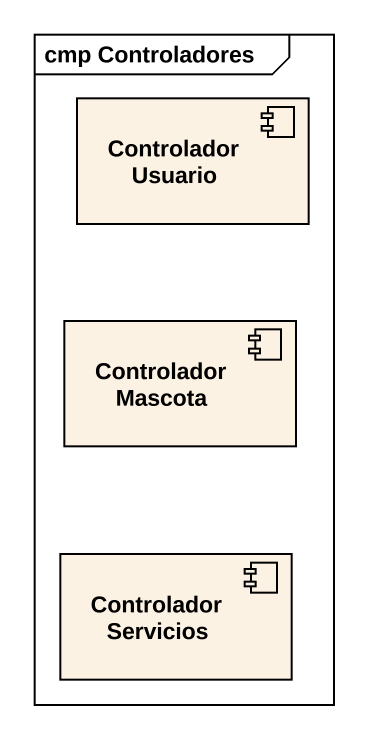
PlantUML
@startuml
mainframe cmp Controladores
component "Controlador Usuario" as Controlador_Usuario
component "Controlador Mascota" as Controlador_Mascota
component "Controlador Servicios" as Controlador_Servicios
@enduml
